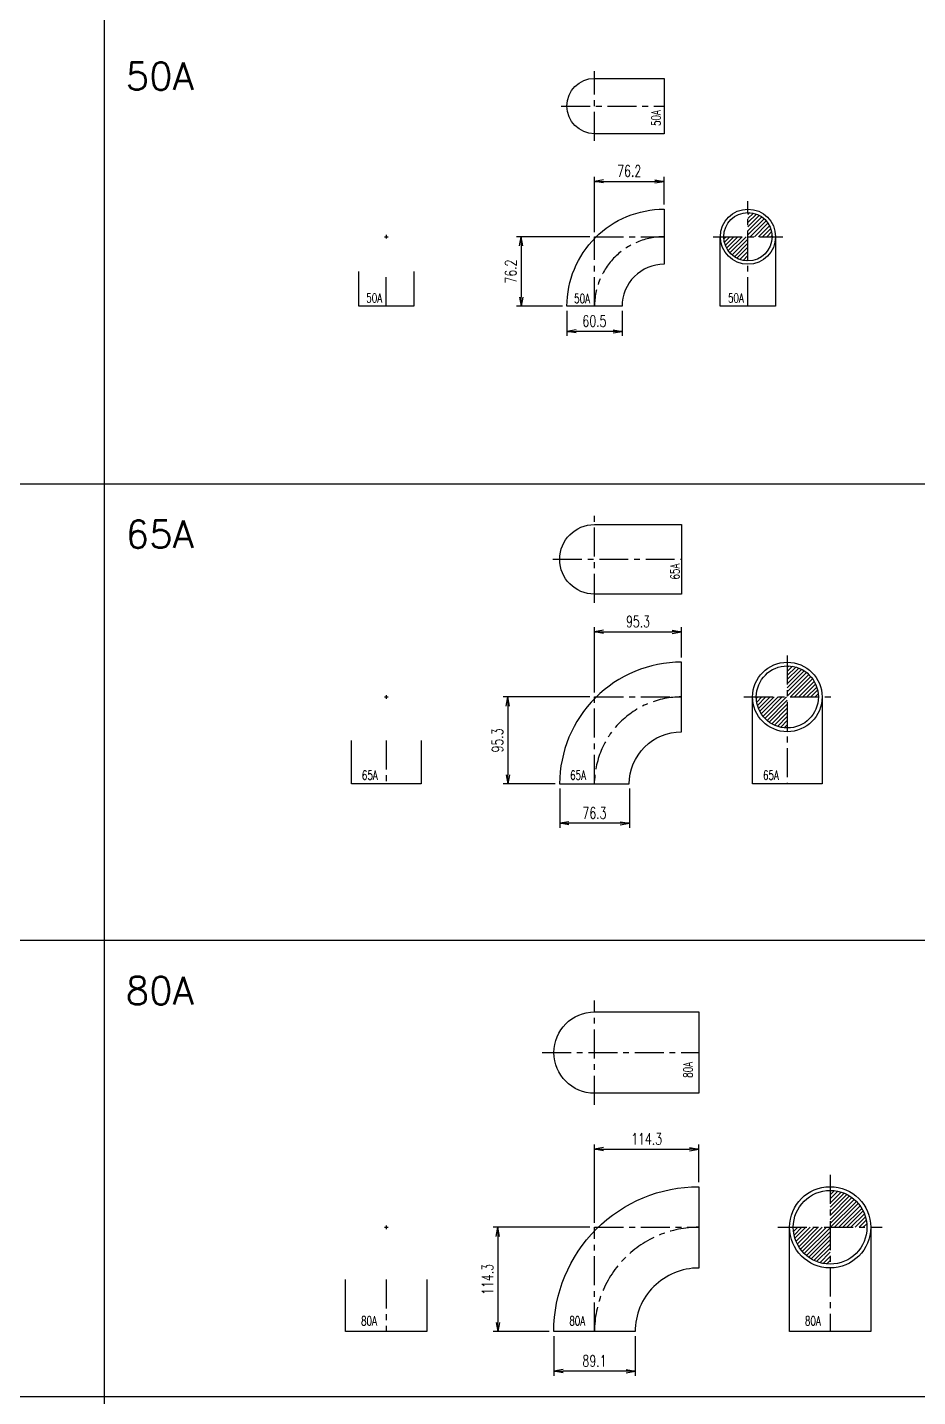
# Model space of a CAD drawing. Header units: millimetres. Extents: x 2090 to 42062, y -14812 to 2738.
# Drawn here: x 3066 to 4041, y -1302 to 198 of the extents above; entities that cross this region are included whole.
import ezdxf

# ---------------------------------------------------------------- set-up
doc = ezdxf.new("R2010")
doc.units = ezdxf.units.MM
doc.header["$PDMODE"] = 35
doc.linetypes.add('CENTER', pattern=[50.8, 31.75, -6.35, 6.35, -6.35])
for name, color, linetype in [('#配管（SUS)', 220, 'Continuous'), ('DIM', 1, 'Continuous'), ('skeleton', 7, 'Continuous')]:
    doc.layers.add(name, color=color, linetype=linetype)
doc.styles.add('kpk', font='romans.shx', dxfattribs={"width": 0.7, "bigfont": 'extfont2.shx'})
doc.styles.get("Standard").update_dxf_attribs({"font": 'romans.shx', "bigfont": 'extfont.shx'})
doc.dimstyles.new('1／5～KPK', dxfattribs={"dimscale": 5, "dimtxt": 2.5, "dimasz": 2, "dimexe": 1, "dimexo": 1, "dimgap": 1, "dimtad": 3, "dimdsep": 46, "dimtxsty": 'kpk', "dimblk": 'OPEN', "dimcen": 2.5, "dimclrd": 9, "dimclre": 9, "dimclrt": 4, "dimadec": 1, "dimazin": 2, "dimtfac": 1, "dimtmove": 0, "dimatfit": 2, "dimldrblk": 'OPEN', "dimfxl": 1, "dimtfill": 1, "dimlwd": -1, "dimlwe": -1, "dimarcsym": 1})

# ---------------------------------------------------------------- blocks, each defined once
blk = doc.blocks.new('_Open')
at = {"color": 0, "linetype": 'ByBlock', "lineweight": -2}
for p, q in [((-1, 0.17), (0, 0)), ((-1, -0.17), (0, 0)), ((0, 0), (-1, 0))]:
    blk.add_line(p, q, dxfattribs=at)
blk = doc.blocks.new('*D122')
at = {"layer": 'Defpoints', "color": 0, "linetype": 'ByBlock', "transparency": 16777216}
for p in [(3763.4, 28.9), (3763.4, -1.5), (3687.2, -31.8)]:
    blk.add_point(p, dxfattribs=at)
at = {"layer": 'DIM', "color": 9, "transparency": 16777216}
for p, q in [((3687.2, -26.8), (3687.2, 33.9)), ((3763.4, 3.5), (3763.4, 33.9)), ((3697.2, 28.9), (3753.4, 28.9))]:
    blk.add_line(p, q, dxfattribs=at)
at = {"layer": 'DIM', "color": 9, "linetype": 'ByBlock', "transparency": 16777216, "xscale": 10, "yscale": 10, "zscale": 10, "rotation": 180}
blk.add_blockref('_Open', (3687.2, 28.9), dxfattribs=at)
at = {"layer": 'DIM', "color": 9, "linetype": 'ByBlock', "transparency": 16777216, "xscale": 10, "yscale": 10, "zscale": 10}
blk.add_blockref('_Open', (3763.4, 28.9), dxfattribs=at)
at = {"layer": 'DIM', "color": 4, "linetype": 'ByBlock', "transparency": 16777216, "insert": (3725.3, 40.2), "char_height": 12.5, "attachment_point": 5, "style": 'kpk', "bg_fill": 3, "box_fill_scale": 1.1, "bg_fill_color": 256, "bg_fill_true_color": 13158600, "bg_fill_transparency": 0}
blk.add_mtext('76.2', dxfattribs=at)
blk = doc.blocks.new('*D123')
at = {"layer": 'Defpoints', "color": 0, "linetype": 'ByBlock', "transparency": 16777216}
for p in [(3687.2, -31.8), (3606.8, -108), (3657, -108)]:
    blk.add_point(p, dxfattribs=at)
at = {"layer": 'DIM', "color": 9, "transparency": 16777216}
for p, q in [((3682.2, -31.8), (3601.8, -31.8)), ((3606.8, -41.8), (3606.8, -98)), ((3652, -108), (3601.8, -108))]:
    blk.add_line(p, q, dxfattribs=at)
at = {"layer": 'DIM', "color": 9, "linetype": 'ByBlock', "transparency": 16777216, "xscale": 10, "yscale": 10, "zscale": 10}
for p, rotation in [((3606.8, -31.8), 90), ((3606.8, -108), 270)]:
    blk.add_blockref('_Open', p, dxfattribs=dict(at, rotation=rotation))
at = {"layer": 'DIM', "color": 4, "linetype": 'ByBlock', "transparency": 16777216, "insert": (3595.5, -69.9), "char_height": 12.5, "attachment_point": 5, "rotation": 90, "style": 'kpk', "bg_fill": 3, "box_fill_scale": 1.1, "bg_fill_color": 256, "bg_fill_true_color": 13158600, "bg_fill_transparency": 0}
blk.add_mtext('76.2', dxfattribs=at)
blk = doc.blocks.new('*D124')
at = {"layer": 'Defpoints', "color": 0, "linetype": 'ByBlock', "transparency": 16777216}
for p in [(3657, -108), (3717.5, -108), (3657, -135.5)]:
    blk.add_point(p, dxfattribs=at)
at = {"layer": 'DIM', "color": 9, "transparency": 16777216}
for p, q in [((3657, -113), (3657, -140.5)), ((3717.5, -113), (3717.5, -140.5)), ((3707.5, -135.5), (3667, -135.5))]:
    blk.add_line(p, q, dxfattribs=at)
at = {"layer": 'DIM', "color": 9, "linetype": 'ByBlock', "transparency": 16777216, "xscale": 10, "yscale": 10, "zscale": 10, "rotation": 180}
blk.add_blockref('_Open', (3657, -135.5), dxfattribs=at)
at = {"layer": 'DIM', "color": 9, "linetype": 'ByBlock', "transparency": 16777216, "xscale": 10, "yscale": 10, "zscale": 10}
blk.add_blockref('_Open', (3717.5, -135.5), dxfattribs=at)
at = {"layer": 'DIM', "color": 4, "linetype": 'ByBlock', "transparency": 16777216, "insert": (3687.2, -124.2), "char_height": 12.5, "attachment_point": 5, "style": 'kpk', "bg_fill": 3, "box_fill_scale": 1.1, "bg_fill_color": 256, "bg_fill_true_color": 13158600, "bg_fill_transparency": 0}
blk.add_mtext('60.5', dxfattribs=at)
blk = doc.blocks.new('*D125')
at = {"layer": 'Defpoints', "color": 0, "linetype": 'ByBlock', "transparency": 16777216}
for p in [(3782.5, -464.6), (3782.5, -497.8), (3687.2, -535.9)]:
    blk.add_point(p, dxfattribs=at)
at = {"layer": 'DIM', "color": 9, "transparency": 16777216}
for p, q in [((3687.2, -530.9), (3687.2, -459.6)), ((3697.2, -464.6), (3772.5, -464.6)), ((3782.5, -492.8), (3782.5, -459.6))]:
    blk.add_line(p, q, dxfattribs=at)
at = {"layer": 'DIM', "color": 9, "linetype": 'ByBlock', "transparency": 16777216, "xscale": 10, "yscale": 10, "zscale": 10, "rotation": 180}
blk.add_blockref('_Open', (3687.2, -464.6), dxfattribs=at)
at = {"layer": 'DIM', "color": 9, "linetype": 'ByBlock', "transparency": 16777216, "xscale": 10, "yscale": 10, "zscale": 10}
blk.add_blockref('_Open', (3782.5, -464.6), dxfattribs=at)
at = {"layer": 'DIM', "color": 4, "linetype": 'ByBlock', "transparency": 16777216, "insert": (3734.9, -453.3), "char_height": 12.5, "attachment_point": 5, "style": 'kpk', "bg_fill": 3, "box_fill_scale": 1.1, "bg_fill_color": 256, "bg_fill_true_color": 13158600, "bg_fill_transparency": 0}
blk.add_mtext('95.3', dxfattribs=at)
blk = doc.blocks.new('*D126')
at = {"layer": 'Defpoints', "color": 0, "linetype": 'ByBlock', "transparency": 16777216}
for p in [(3687.2, -535.9), (3592.2, -631.2), (3649.1, -631.2)]:
    blk.add_point(p, dxfattribs=at)
at = {"layer": 'DIM', "color": 9, "transparency": 16777216}
for p, q in [((3682.2, -535.9), (3587.2, -535.9)), ((3592.2, -545.9), (3592.2, -621.2)), ((3644.1, -631.2), (3587.2, -631.2))]:
    blk.add_line(p, q, dxfattribs=at)
at = {"layer": 'DIM', "color": 9, "linetype": 'ByBlock', "transparency": 16777216, "xscale": 10, "yscale": 10, "zscale": 10}
for p, rotation in [((3592.2, -535.9), 90), ((3592.2, -631.2), 270)]:
    blk.add_blockref('_Open', p, dxfattribs=dict(at, rotation=rotation))
at = {"layer": 'DIM', "color": 4, "linetype": 'ByBlock', "transparency": 16777216, "insert": (3580.9, -583.6), "char_height": 12.5, "attachment_point": 5, "rotation": 90, "style": 'kpk', "bg_fill": 3, "box_fill_scale": 1.1, "bg_fill_color": 256, "bg_fill_true_color": 13158600, "bg_fill_transparency": 0}
blk.add_mtext('95.3', dxfattribs=at)
blk = doc.blocks.new('*D127')
at = {"layer": 'Defpoints', "color": 0, "linetype": 'ByBlock', "transparency": 16777216}
for p in [(3649.1, -631.2), (3725.4, -631.2), (3649.1, -674.3)]:
    blk.add_point(p, dxfattribs=at)
at = {"layer": 'DIM', "color": 9, "transparency": 16777216}
for p, q in [((3649.1, -636.2), (3649.1, -679.3)), ((3725.4, -636.2), (3725.4, -679.3)), ((3715.4, -674.3), (3659.1, -674.3))]:
    blk.add_line(p, q, dxfattribs=at)
at = {"layer": 'DIM', "color": 9, "linetype": 'ByBlock', "transparency": 16777216, "xscale": 10, "yscale": 10, "zscale": 10, "rotation": 180}
blk.add_blockref('_Open', (3649.1, -674.3), dxfattribs=at)
at = {"layer": 'DIM', "color": 9, "linetype": 'ByBlock', "transparency": 16777216, "xscale": 10, "yscale": 10, "zscale": 10}
blk.add_blockref('_Open', (3725.4, -674.3), dxfattribs=at)
at = {"layer": 'DIM', "color": 4, "linetype": 'ByBlock', "transparency": 16777216, "insert": (3687.2, -663.1), "char_height": 12.5, "attachment_point": 5, "style": 'kpk', "bg_fill": 3, "box_fill_scale": 1.1, "bg_fill_color": 256, "bg_fill_true_color": 13158600, "bg_fill_transparency": 0}
blk.add_mtext('76.3', dxfattribs=at)
blk = doc.blocks.new('*D128')
at = {"layer": 'Defpoints', "color": 0, "linetype": 'ByBlock', "transparency": 16777216}
for p in [(3801.5, -1031.4), (3801.5, -1072.4), (3687.2, -1116.9)]:
    blk.add_point(p, dxfattribs=at)
at = {"layer": 'DIM', "color": 9, "transparency": 16777216}
for p, q in [((3687.2, -1111.9), (3687.2, -1026.4)), ((3697.2, -1031.4), (3791.5, -1031.4)), ((3801.5, -1067.4), (3801.5, -1026.4))]:
    blk.add_line(p, q, dxfattribs=at)
at = {"layer": 'DIM', "color": 9, "linetype": 'ByBlock', "transparency": 16777216, "xscale": 10, "yscale": 10, "zscale": 10, "rotation": 180}
blk.add_blockref('_Open', (3687.2, -1031.4), dxfattribs=at)
at = {"layer": 'DIM', "color": 9, "linetype": 'ByBlock', "transparency": 16777216, "xscale": 10, "yscale": 10, "zscale": 10}
blk.add_blockref('_Open', (3801.5, -1031.4), dxfattribs=at)
at = {"layer": 'DIM', "color": 4, "linetype": 'ByBlock', "transparency": 16777216, "insert": (3744.4, -1020.1), "char_height": 12.5, "attachment_point": 5, "style": 'kpk', "bg_fill": 3, "box_fill_scale": 1.1, "bg_fill_color": 256, "bg_fill_true_color": 13158600, "bg_fill_transparency": 0}
blk.add_mtext('114.3', dxfattribs=at)
blk = doc.blocks.new('*D129')
at = {"layer": 'Defpoints', "color": 0, "linetype": 'ByBlock', "transparency": 16777216}
for p in [(3687.2, -1116.9), (3581.3, -1231.2), (3642.7, -1231.2)]:
    blk.add_point(p, dxfattribs=at)
at = {"layer": 'DIM', "color": 9, "transparency": 16777216}
for p, q in [((3682.2, -1116.9), (3576.3, -1116.9)), ((3581.3, -1126.9), (3581.3, -1221.2)), ((3637.7, -1231.2), (3576.3, -1231.2))]:
    blk.add_line(p, q, dxfattribs=at)
at = {"layer": 'DIM', "color": 9, "linetype": 'ByBlock', "transparency": 16777216, "xscale": 10, "yscale": 10, "zscale": 10}
for p, rotation in [((3581.3, -1116.9), 90), ((3581.3, -1231.2), 270)]:
    blk.add_blockref('_Open', p, dxfattribs=dict(at, rotation=rotation))
at = {"layer": 'DIM', "color": 4, "linetype": 'ByBlock', "transparency": 16777216, "insert": (3570, -1174.1), "char_height": 12.5, "attachment_point": 5, "rotation": 90, "style": 'kpk', "bg_fill": 3, "box_fill_scale": 1.1, "bg_fill_color": 256, "bg_fill_true_color": 13158600, "bg_fill_transparency": 0}
blk.add_mtext('114.3', dxfattribs=at)
blk = doc.blocks.new('*D130')
at = {"layer": 'Defpoints', "color": 0, "linetype": 'ByBlock', "transparency": 16777216}
for p in [(3642.7, -1231.2), (3731.8, -1231.2), (3642.7, -1274.6)]:
    blk.add_point(p, dxfattribs=at)
at = {"layer": 'DIM', "color": 9, "transparency": 16777216}
for p, q in [((3642.7, -1236.2), (3642.7, -1279.6)), ((3731.8, -1236.2), (3731.8, -1279.6)), ((3721.8, -1274.6), (3652.7, -1274.6))]:
    blk.add_line(p, q, dxfattribs=at)
at = {"layer": 'DIM', "color": 9, "linetype": 'ByBlock', "transparency": 16777216, "xscale": 10, "yscale": 10, "zscale": 10, "rotation": 180}
blk.add_blockref('_Open', (3642.7, -1274.6), dxfattribs=at)
at = {"layer": 'DIM', "color": 9, "linetype": 'ByBlock', "transparency": 16777216, "xscale": 10, "yscale": 10, "zscale": 10}
blk.add_blockref('_Open', (3731.8, -1274.6), dxfattribs=at)
at = {"layer": 'DIM', "color": 4, "linetype": 'ByBlock', "transparency": 16777216, "insert": (3687.2, -1263.3), "char_height": 12.5, "attachment_point": 5, "style": 'kpk', "bg_fill": 3, "box_fill_scale": 1.1, "bg_fill_color": 256, "bg_fill_true_color": 13158600, "bg_fill_transparency": 0}
blk.add_mtext('89.1', dxfattribs=at)
blk = doc.blocks.new('(SUS)50A-90EL-3')
at = {"layer": '#配管（SUS)', "color": 2, "linetype": 'CENTER'}
for p, q in [((0, -38.1), (0, 38.1)), ((-36.5, 0), (76.2, 0))]:
    blk.add_line(p, q, dxfattribs=at)
at = {"layer": '#配管（SUS)', "color": 0, "linetype": 'ByBlock'}
blk.add_lwpolyline([(0, 30.3), (76.2, 30.3), (76.2, -30.3), (0, -30.3, -1)], format="xyb", close=True, dxfattribs=at)
at = {"layer": 'Defpoints', "color": 5, "insert": (67.5, -21.9), "char_height": 10, "attachment_point": 4, "rotation": 90}
blk.add_mtext('{\\W0.7;50A}', dxfattribs=at)
blk = doc.blocks.new('(SUS)50A-90EL-4')
at = {"layer": '#配管（SUS)', "color": 2, "linetype": 'CENTER'}
for p, q in [((-2, 0), (2, 0)), ((0, 2), (0, -2)), ((0, -76.2), (0, -38.1))]:
    blk.add_line(p, q, dxfattribs=at)
at = {"layer": '#配管（SUS)', "color": 0, "linetype": 'ByBlock'}
blk.add_lwpolyline([(30.3, -38.1), (30.3, -76.2), (-30.2, -76.2), (-30.2, -38.1)], dxfattribs=at)
at = {"layer": 'Defpoints', "color": 5, "insert": (-21.9, -67.1), "char_height": 10, "attachment_point": 4}
blk.add_mtext('{\\W0.7;50A}', dxfattribs=at)
blk = doc.blocks.new('(SUS)50A-90EL-1')
at = {"layer": '#配管（SUS)', "color": 0, "linetype": 'ByBlock'}
blk.add_lwpolyline([(-30.2, -76.2, -0.414214), (76.2, 30.2), (76.2, -30.2, 0.414214), (30.2, -76.2)], format="xyb", close=True, dxfattribs=at)
at = {"layer": '#配管（SUS)', "color": 2, "linetype": 'CENTER'}
blk.add_lwpolyline([(76.2, 0, 0.414214), (0, -76.2), (0, 0)], format="xyb", close=True, dxfattribs=at)
at = {"layer": 'Defpoints', "color": 5, "insert": (-22.3, -67.7), "char_height": 10, "attachment_point": 4}
blk.add_mtext('{\\W0.7;50A}', dxfattribs=at)
blk = doc.blocks.new('(SUS)50A-90EL-2')
at = {"layer": '#配管（SUS)'}
h = blk.add_hatch(dxfattribs=at)
h.set_pattern_fill('ANSI31', color=252)
h.set_pattern_definition([(45, (-3855.41, 31.7587), (-2.245064, 2.245064), [])])
h.paths.add_polyline_path([(0, 0), (-26.5, 0, 0.414214), (0, -26.5)])
h.paths.add_polyline_path([(0, 26.5), (0, 0), (26.5, 0, 0.414214)])
at = {"layer": '#配管（SUS)', "color": 2, "linetype": 'CENTER'}
for p, q in [((0, -76.2), (0, 39.1)), ((-38.1, 0), (38.1, 0))]:
    blk.add_line(p, q, dxfattribs=at)
at = {"layer": '#配管（SUS)', "color": 0, "linetype": 'ByBlock'}
blk.add_lwpolyline([(30.2, 0), (30.2, -76.2), (-30.3, -76.2), (-30.3, 0)], dxfattribs=at)
for radius in [30.2, 26.5]:
    blk.add_circle((0, 0), radius, dxfattribs=at)
at = {"layer": 'Defpoints', "color": 5, "insert": (-21.9, -67.1), "char_height": 10, "attachment_point": 4}
blk.add_mtext('{\\W0.7;50A}', dxfattribs=at)
blk = doc.blocks.new('(SUS)65A-90EL-3')
at = {"layer": '#配管（SUS)', "color": 2, "linetype": 'CENTER'}
for p, q in [((0, -47.7), (0, 47.7)), ((-45.5, 0), (95.3, 0))]:
    blk.add_line(p, q, dxfattribs=at)
at = {"layer": '#配管（SUS)', "color": 0, "linetype": 'ByBlock'}
blk.add_lwpolyline([(0, 38.1), (95.3, 38.1), (95.3, -38.2), (0, -38.2, -1)], format="xyb", close=True, dxfattribs=at)
at = {"layer": 'Defpoints', "color": 5, "insert": (88.3, -22.2), "char_height": 10, "attachment_point": 4, "rotation": 90}
blk.add_mtext('{\\W0.7;65A}', dxfattribs=at)
blk = doc.blocks.new('(SUS)65A-90EL-4')
at = {"layer": '#配管（SUS)', "color": 2, "linetype": 'CENTER'}
for p, q in [((-2, 0), (2, 0)), ((0, 2), (0, -2)), ((0, -47.7), (0, -95.3))]:
    blk.add_line(p, q, dxfattribs=at)
at = {"layer": '#配管（SUS)', "color": 0, "linetype": 'ByBlock'}
blk.add_lwpolyline([(38.2, -47.7), (38.2, -95.3), (-38.1, -95.3), (-38.1, -47.7)], dxfattribs=at)
at = {"layer": 'Defpoints', "color": 5, "insert": (-26.7, -85.7), "char_height": 10, "attachment_point": 4}
blk.add_mtext('{\\W0.7;65A}', dxfattribs=at)
blk = doc.blocks.new('(SUS)65A-90EL-1')
at = {"layer": '#配管（SUS)', "color": 0, "linetype": 'ByBlock'}
blk.add_lwpolyline([(95.3, -38.2), (95.3, 38.1, 0.414214), (-38.2, -95.3), (38.1, -95.3, -0.414214)], format="xyb", close=True, dxfattribs=at)
at = {"layer": '#配管（SUS)', "color": 2, "linetype": 'CENTER'}
blk.add_lwpolyline([(0, -95.3), (0, 0), (95.3, 0, 0.414214)], format="xyb", close=True, dxfattribs=at)
at = {"layer": 'Defpoints', "color": 5, "insert": (-26.7, -85.7), "char_height": 10, "attachment_point": 4}
blk.add_mtext('{\\W0.7;65A}', dxfattribs=at)
blk = doc.blocks.new('(SUS)65A-90EL-2')
at = {"layer": '#配管（SUS)'}
h = blk.add_hatch(dxfattribs=at)
h.set_pattern_fill('ANSI31', color=252)
h.set_pattern_definition([(45, (-3898.571, 535.9433), (-2.245064, 2.245064), [])])
h.paths.add_polyline_path([(0, 0), (-34, 0, 0.414214), (0, -34)])
h.paths.add_polyline_path([(0, 34), (0, 0), (34, 0, 0.414214)])
at = {"layer": '#配管（SUS)', "color": 2, "linetype": 'CENTER'}
for p, q in [((0, 45.5), (0, -95.3)), ((-47.7, 0), (47.7, 0))]:
    blk.add_line(p, q, dxfattribs=at)
at = {"layer": '#配管（SUS)', "color": 0, "linetype": 'ByBlock'}
blk.add_lwpolyline([(38.1, 0), (38.1, -95.3), (-38.2, -95.3), (-38.2, 0)], dxfattribs=at)
for radius in [38.1, 34]:
    blk.add_circle((0, 0), radius, dxfattribs=at)
at = {"layer": 'Defpoints', "color": 5, "insert": (-26.7, -85.7), "char_height": 10, "attachment_point": 4}
blk.add_mtext('{\\W0.7;65A}', dxfattribs=at)
blk = doc.blocks.new('(SUS)80A-90EL-3')
at = {"layer": '#配管（SUS)', "color": 2, "linetype": 'CENTER'}
for p, q in [((0, -57.1), (0, 57.2)), ((-57.5, 0), (114.3, 0))]:
    blk.add_line(p, q, dxfattribs=at)
at = {"layer": '#配管（SUS)', "color": 0, "linetype": 'ByBlock'}
blk.add_lwpolyline([(0, 44.6), (114.3, 44.6), (114.3, -44.5), (0, -44.5, -1)], format="xyb", close=True, dxfattribs=at)
at = {"layer": 'Defpoints', "color": 5, "insert": (102.5, -27.6), "char_height": 10, "attachment_point": 4, "rotation": 90}
blk.add_mtext('{\\W0.7;80A}', dxfattribs=at)
blk = doc.blocks.new('(SUS)80A-90EL-4')
at = {"layer": '#配管（SUS)', "color": 2, "linetype": 'CENTER'}
for p, q in [((-2, 0), (2, 0)), ((0, 2), (0, -2)), ((0, -57.2), (0, -114.3))]:
    blk.add_line(p, q, dxfattribs=at)
at = {"layer": '#配管（SUS)', "color": 0, "linetype": 'ByBlock'}
blk.add_lwpolyline([(44.6, -57.2), (44.6, -114.3), (-44.5, -114.3), (-44.5, -57.2)], dxfattribs=at)
at = {"layer": 'Defpoints', "color": 5, "insert": (-27.6, -102.5), "char_height": 10, "attachment_point": 4}
blk.add_mtext('{\\W0.7;80A}', dxfattribs=at)
blk = doc.blocks.new('(SUS)80A-90EL-1')
at = {"layer": '#配管（SUS)', "color": 0, "linetype": 'ByBlock'}
blk.add_lwpolyline([(-44.6, -114.3, -0.414214), (114.3, 44.5), (114.3, -44.6, 0.414214), (44.5, -114.3)], format="xyb", close=True, dxfattribs=at)
at = {"layer": '#配管（SUS)', "color": 2, "linetype": 'CENTER'}
blk.add_lwpolyline([(0, -114.3), (0, 0), (114.3, 0, 0.414214)], format="xyb", close=True, dxfattribs=at)
at = {"layer": 'Defpoints', "color": 5, "insert": (-27.6, -102.5), "char_height": 10, "attachment_point": 4}
blk.add_mtext('{\\W0.7;80A}', dxfattribs=at)
blk = doc.blocks.new('(SUS)80A-90EL-2')
at = {"layer": '#配管（SUS)'}
h = blk.add_hatch(dxfattribs=at)
h.set_pattern_fill('ANSI31', color=252)
h.set_pattern_definition([(45, (-3945.472, 1116.9433), (-2.245064, 2.245064), [])])
h.paths.add_polyline_path([(0, 0), (-40.4, 0, 0.414214), (0, -40.4)])
h.paths.add_polyline_path([(0, 40.4), (0, 0), (40.4, 0, 0.414214)])
at = {"layer": '#配管（SUS)', "color": 2, "linetype": 'CENTER'}
for p, q in [((0, 57.5), (0, -114.3)), ((-57.2, 0), (57.2, 0))]:
    blk.add_line(p, q, dxfattribs=at)
at = {"layer": '#配管（SUS)', "color": 0, "linetype": 'ByBlock'}
blk.add_lwpolyline([(44.5, 0), (44.5, -114.3), (-44.6, -114.3), (-44.6, 0)], dxfattribs=at)
for radius in [44.5, 40.4]:
    blk.add_circle((0, 0), radius, dxfattribs=at)
at = {"layer": 'Defpoints', "color": 5, "insert": (-27.6, -102.5), "char_height": 10, "attachment_point": 4}
blk.add_mtext('{\\W0.7;80A}', dxfattribs=at)

msp = doc.modelspace()

# ---------------------------------------------------------------- linework, layer by layer
at = {"layer": 'skeleton'}
for p, q in [((3149.823, 1807.568), (3149.823, -6552.432)), ((3149.823, 1647.568), (3149.823, -6552.432)), ((2089.823, -302.432), (3149.823, -302.432)), ((3149.823, -302.432), (4649.823, -302.432)), ((2089.823, -802.432), (3149.823, -802.432)), ((3149.823, -802.432), (4649.823, -802.432)), ((2089.823, -1302.432), (3149.823, -1302.432)), ((3149.823, -1302.432), (4649.823, -1302.432))]:
    msp.add_line(p, q, dxfattribs=at)

# ---------------------------------------------------------------- block references
at = {"layer": '#配管（SUS)'}
for name, p in [('(SUS)50A-90EL-3', (3687.226, 111.406)), ('(SUS)50A-90EL-2', (3855.41, -31.759)), ('(SUS)50A-90EL-4', (3458.976, -31.759)), ('(SUS)65A-90EL-3', (3687.226, -385.134)), ('(SUS)65A-90EL-2', (3898.571, -535.943)), ('(SUS)65A-90EL-4', (3458.976, -535.943)), ('(SUS)80A-90EL-3', (3687.226, -925.585)), ('(SUS)80A-90EL-2', (3945.472, -1116.943)), ('(SUS)80A-90EL-4', (3458.976, -1116.943))]:
    msp.add_blockref(name, p, dxfattribs=at)

# ---------------------------------------------------------------- texts
at = {"color": 71, "char_height": 30, "attachment_point": 4}
for s, insert in [('50A', (3173.381, 144.012)), ('65A', (3173.381, -357.738)), ('80A', (3173.381, -857.738))]:
    msp.add_mtext(s, dxfattribs=dict(at, insert=insert))

# ---------------------------------------------------------------- dimensions: what is measured, and where the dimension line sits
at = {"layer": 'DIM', "linetype": 'ByBlock'}
for base, p1, p2, picture, middle in [((3763.426, 28.948), (3687.226, -31.759), (3763.426, -1.509), '*D122', (3725.326, 40.198)), ((3782.526, -464.573), (3687.226, -535.943), (3782.526, -497.793), '*D125', (3734.876, -453.323)), ((3801.526, -1031.376), (3687.226, -1116.943), (3801.526, -1072.393), '*D128', (3744.376, -1020.126))]:
    dim = msp.add_linear_dim(base=base, p1=p1, p2=p2, dimstyle='1／5～KPK', dxfattribs=at)
    dim.commit()
    dim.dimension.update_dxf_attribs({"geometry": picture, "text_midpoint": middle})

# ---------------------------------------------------------------- next in the draw order: dimensions: what is measured, and where the dimension line sits
for base, p1, p2, picture, middle in [((3606.751, -107.959), (3687.226, -31.759), (3656.976, -107.959), '*D123', (3595.501, -69.859)), ((3592.183, -631.243), (3687.226, -535.943), (3649.076, -631.243), '*D126', (3580.933, -583.593)), ((3581.256, -1231.243), (3687.226, -1116.943), (3642.676, -1231.243), '*D129', (3570.006, -1174.093))]:
    dim = msp.add_linear_dim(base=base, p1=p1, p2=p2, angle=90, dimstyle='1／5～KPK', dxfattribs=at)
    dim.commit()
    dim.dimension.update_dxf_attribs({"geometry": picture, "text_midpoint": middle})

# ---------------------------------------------------------------- next in the draw order: dimensions: what is measured, and where the dimension line sits
for base, p1, p2, picture, middle in [((3656.976, -135.491), (3717.476, -107.959), (3656.976, -107.959), '*D124', (3687.226, -124.241)), ((3649.076, -674.314), (3725.376, -631.243), (3649.076, -631.243), '*D127', (3687.226, -663.064)), ((3642.676, -1274.594), (3731.776, -1231.243), (3642.676, -1231.243), '*D130', (3687.226, -1263.344))]:
    dim = msp.add_linear_dim(base=base, p1=p1, p2=p2, dimstyle='1／5～KPK', dxfattribs=at)
    dim.commit()
    dim.dimension.update_dxf_attribs({"geometry": picture, "text_midpoint": middle})

# ---------------------------------------------------------------- next in the draw order: block references
at = {"layer": '#配管（SUS)'}
for name, p in [('(SUS)50A-90EL-1', (3687.226, -31.759)), ('(SUS)65A-90EL-1', (3687.226, -535.943)), ('(SUS)80A-90EL-1', (3687.226, -1116.943))]:
    msp.add_blockref(name, p, dxfattribs=at)

doc.saveas('drawing.dxf')
